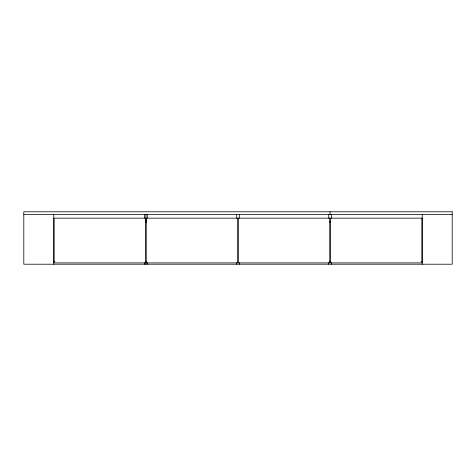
<?xml version="1.0" encoding="UTF-8"?>
<svg xmlns="http://www.w3.org/2000/svg" width="476" height="476" viewBox="0 0 476 476"><rect width="100%" height="100%" fill="white"/><g stroke="black" fill="none" stroke-linecap="round" stroke-linejoin="round"><path stroke-width="0.71" d="M23.8 214.408L452.2 214.408M145.299 221.899L146.608 221.899M329.315 221.899L330.802 221.899M53.36 261.592L54.841 261.592M145.299 261.592L146.608 261.592M329.392 261.592L330.701 261.592M421.153 261.592L422.64 261.592M422.242 214.408L422.242 264.216M331.355 214.408L331.355 218.127M331.355 262.728L331.355 264.216M330.047 211.784L330.047 214.408M328.738 214.408L328.738 218.127M328.738 262.728L328.738 264.216M239.309 214.408L239.309 218.127M239.309 262.728L239.309 264.216M236.691 214.408L236.691 218.127M236.691 262.728L236.691 264.216M147.262 214.408L147.262 218.127M147.262 262.728L147.262 264.216M145.953 214.408L145.953 221.899M145.953 261.592L145.953 264.216M144.644 214.408L144.644 218.127M144.644 262.728L144.644 264.216M53.758 214.408L53.758 264.216M452.2 211.784L23.8 211.784L23.8 264.216L452.2 264.216L452.2 211.784M145.805 218.151L54.056 218.151L54.056 262.901L145.805 262.901L145.805 218.151M237.851 218.151L146.102 218.151L146.102 262.901L237.851 262.901L237.851 218.151M329.898 218.151L238.149 218.151L238.149 262.901L329.898 262.901L329.898 218.151M421.944 218.151L330.195 218.151L330.195 262.901L421.944 262.901L421.944 218.151"/></g></svg>
